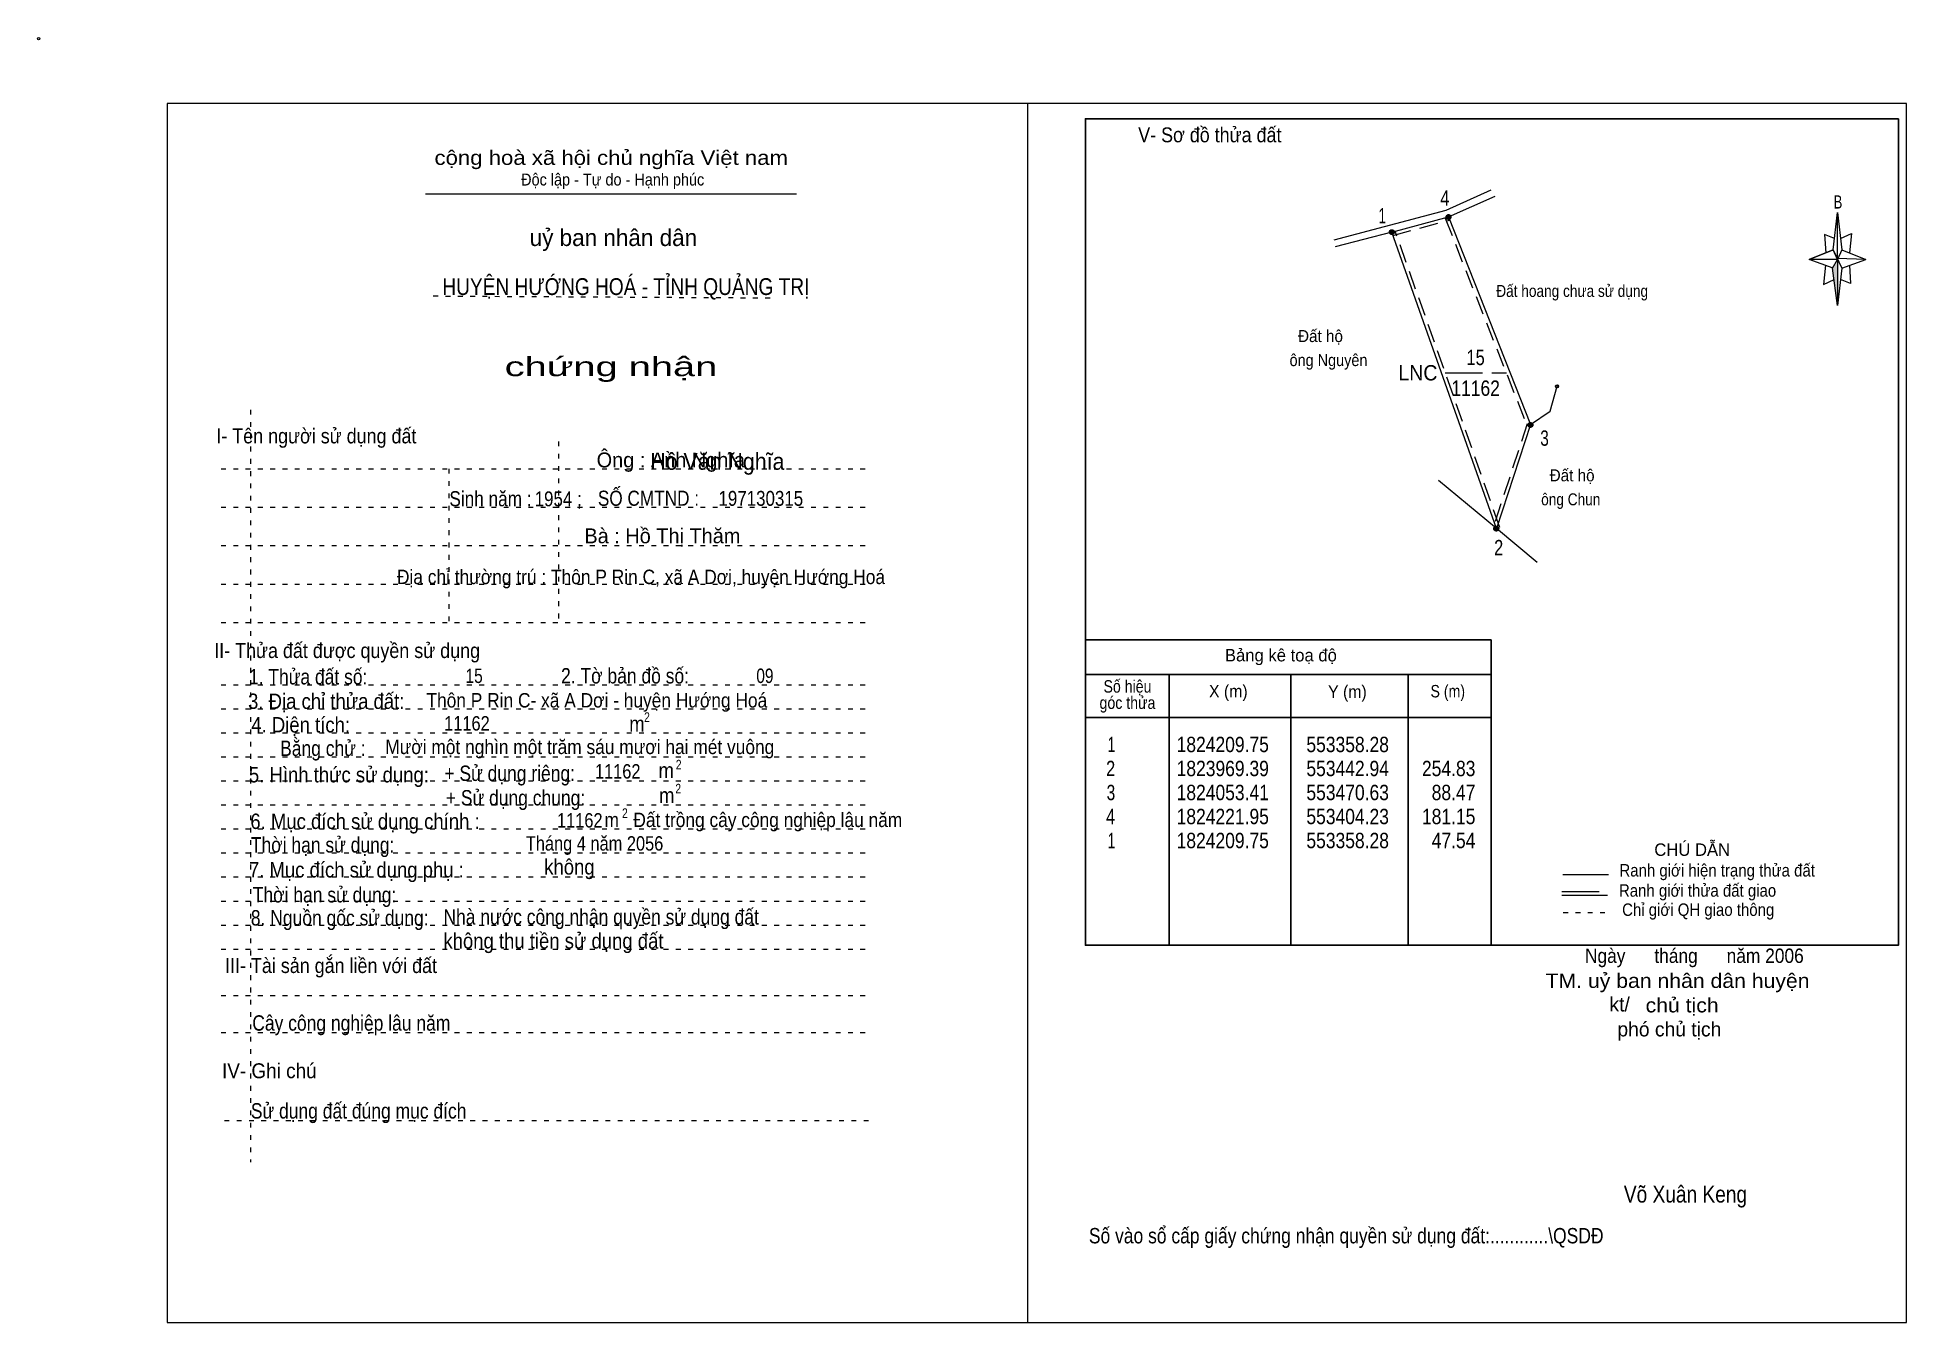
# Model space of a CAD drawing. Header units: centimetres. Extents: x -1.6 to 37.4, y -1.3 to 25.5.
import ezdxf
from ezdxf.enums import TextEntityAlignment as Align

# ---------------------------------------------------------------- set-up
doc = ezdxf.new("R2010")
doc.units = ezdxf.units.CM
doc.header["$LTSCALE"] = 0.13
doc.header["$PDMODE"] = 32
doc.header["$PDSIZE"] = 0.065
for name, pattern in [('DOTTED', [1.5, 0.3, -1.2]), ('LONG_DASHED', [7.5, 6, -1.5]), ('MEDIUM_DASHED', [4.5, 3, -1.5])]:
    doc.linetypes.add(name, pattern=pattern)
for name, color, linetype, lineweight in [('1', 7, 'DOTTED', 13), ('10', 7, 'Continuous', 13), ('2', 7, 'Continuous', 25), ('3', 7, 'Continuous', 13), ('30', 7, 'Continuous', 13), ('32', 7, 'LONG_DASHED', 13), ('33', 7, 'LONG_DASHED', 13), ('35', 7, 'Continuous', 13)]:
    doc.layers.add(name, color=color, linetype=linetype, lineweight=lineweight)
doc.layers.add('7', color=7, linetype='Continuous')

msp = doc.modelspace()

# ---------------------------------------------------------------- hatches: boundary and pattern name
at = {"layer": '30'}
msp.add_hatch(color=256, dxfattribs=at).paths.add_polyline_path([(35.91, 20.87), (35.91, 19.91), (35.81, 20.69)])
at = {"layer": '32'}
for points in [[(27.8606, 21.7541, 1), (27.7606, 21.7541, 1)], [(26.6799, 21.4406, 1), (26.5799, 21.4406, 1)], [(29.5667, 17.4234, 1), (29.4667, 17.4234, 1)], [(28.8552, 15.2645, 1), (28.7552, 15.2645, 1)]]:
    msp.add_hatch(color=256, dxfattribs=at).paths.add_polyline_path(points)

# ---------------------------------------------------------------- linework, layer by layer
at = {"layer": '1', "linetype": 'Continuous'}
msp.add_line((6.51, 22.24), (14.23, 22.24), dxfattribs=at)
at = {"layer": '1'}
for p, q in [((6.67, 20.11), (13.82, 20.07)), ((2.86, 17.74), (2.86, 2.07)), ((9.28, 17.08), (9.28, 13.31)), ((2.25, 16.51), (15.75, 16.51)), ((6.99, 16.51), (6.99, 13.31)), ((2.25, 15.71), (15.75, 15.71)), ((2.25, 14.91), (15.75, 14.91)), ((2.25, 14.11), (15.75, 14.11)), ((2.25, 13.31), (15.75, 13.31)), ((2.25, 12.01), (15.75, 12.01)), ((2.25, 11.51), (15.75, 11.51)), ((2.25, 11.01), (15.75, 11.01)), ((2.25, 10.51), (15.75, 10.51)), ((2.25, 10.01), (15.75, 10.01)), ((2.25, 9.51), (15.75, 9.51)), ((2.25, 9.01), (15.75, 9.01)), ((2.25, 8.51), (15.75, 8.51)), ((2.25, 8.01), (15.75, 8.01)), ((2.25, 7.51), (15.75, 7.51)), ((2.25, 7.01), (15.75, 7.01)), ((2.25, 6.51), (15.75, 6.51)), ((2.25, 5.54), (15.75, 5.54)), ((2.25, 4.77), (15.75, 4.77)), ((2.32, 2.94), (15.82, 2.94))]:
    msp.add_line(p, q, dxfattribs=at)
at = {"layer": '10'}
for p, q in [((27.81, 21.76), (28.78, 22.19)), ((26.63, 21.44), (25.45, 21.13))]:
    msp.add_line(p, q, dxfattribs=at)
at = {"layer": '10', "linetype": 'MEDIUM_DASHED'}
for p, q in [((26.65, 21.37), (27.83, 21.69)), ((28.88, 15.29), (26.7, 21.46)), ((27.74, 21.73), (29.45, 17.4)), ((29.45, 17.45), (28.74, 15.29))]:
    msp.add_line(p, q, dxfattribs=at)
at = {"layer": '10'}
for points in [[(25.43, 21.28), (27.76, 21.9), (28.7, 22.32)], [(29.52, 17.43), (29.93, 17.71), (30.07, 18.23)], [(29.66, 14.56), (28.81, 15.27), (27.6, 16.27)]]:
    msp.add_lwpolyline(points, dxfattribs=at)
msp.add_lwpolyline([(28.81, 15.27), (26.63, 21.44), (27.81, 21.76), (29.52, 17.43)], close=True, dxfattribs=at)
msp.add_circle((-1.55, 25.47), 0.025, dxfattribs=at)
msp.add_point((30.07, 18.23), dxfattribs=at)
at = {"layer": '2'}
for p, q in [((20.25, 12.95), (28.7, 12.95)), ((28.7, 6.59), (28.7, 12.95)), ((20.25, 12.23), (28.7, 12.23)), ((21.99, 6.59), (21.99, 12.23)), ((24.53, 10.89), (24.53, 12.23)), ((26.97, 12.23), (26.97, 6.59)), ((20.25, 11.33), (28.7, 11.33))]:
    msp.add_line(p, q, dxfattribs=at)
msp.add_lwpolyline([(37.18, 23.8), (20.25, 23.8), (20.25, 6.59), (37.18, 6.59)], close=True, dxfattribs=at)
msp.add_lwpolyline([(24.53, 6.59), (24.53, 10.39), (24.53, 10.89)], dxfattribs=at)
at = {"layer": '3'}
msp.add_line((19.04, 24.12), (19.04, -1.27), dxfattribs=at)
for points in [[(19.04, 24.12), (1.13, 24.12), (1.13, -1.27), (19.04, -1.27)], [(19.04, -1.27), (37.35, -1.27), (37.35, 24.12), (19.04, 24.12)]]:
    msp.add_lwpolyline(points, dxfattribs=at)
at = {"layer": '30'}
for p, q in [((35.82, 21.07), (35.91, 21.85)), ((36, 21.07), (36.5, 20.87)), ((35.82, 20.69), (35.32, 20.87)), ((36, 20.69), (35.91, 19.91)), ((36.16, 20.75), (36.18, 20.37)), ((36.18, 20.37), (35.97, 20.45))]:
    msp.add_line(p, q, dxfattribs=at)
for points in [[(35.91, 21.85), (36, 21.07), (35.91, 20.87)], [(35.91, 20.87), (35.32, 20.87), (35.82, 21.07), (36, 20.69), (36.5, 20.87), (35.91, 20.89)], [(35.91, 20.87), (35.91, 19.91), (35.81, 20.69)]]:
    msp.add_lwpolyline(points, close=True, dxfattribs=at)
for points in [[(35.97, 21.31), (36.2, 21.41), (36.16, 21.01)], [(35.91, 20.87), (35.82, 21.07), (35.32, 20.87)], [(35.85, 21.31), (35.64, 21.39), (35.67, 21.01)], [(35.66, 20.75), (35.62, 20.35), (35.84, 20.45)], [(35.91, 20.87), (36, 20.69), (36.5, 20.87)]]:
    msp.add_lwpolyline(points, dxfattribs=at)
at = {"layer": '32'}
for centre in [(27.8106, 21.7541), (26.6299, 21.4406), (29.5167, 17.4234), (28.8052, 15.2645)]:
    msp.add_circle(centre, 0.05, dxfattribs=at)
at = {"layer": '33'}
msp.add_line((27.74, 18.51), (29.02, 18.51), dxfattribs=at)
at = {"layer": '35'}
for p, q in [((30.19, 8.06), (31.14, 8.06)), ((30.17, 7.63), (31.12, 7.63))]:
    msp.add_line(p, q, dxfattribs=at)
at = {"layer": '35', "linetype": 'LONG_DASHED'}
msp.add_line((30.17, 7.71), (31.12, 7.71), dxfattribs=at)
at = {"layer": '35', "linetype": 'DOTTED'}
msp.add_line((30.2, 7.27), (31.19, 7.27), dxfattribs=at)

# ---------------------------------------------------------------- texts
at = {"layer": '1'}
for s, height, width, p in [('V- Sơ đồ thửa đất', 0.31, 0.9, (22.84, 23.31)), ('cộng hoà xã hội chủ nghĩa Việt nam', 0.3, 1.15, (10.375, 22.84)), ('Độc lập - Tự do - Hạnh phúc', 0.25, 0.9, (10.405, 22.41)), ('chứng nhận', 0.4, 1.55, (10.37, 18.44)), ('I- Tên người sử dụng đất', 0.31, 0.9, (4.235, 17.04)), ('II- Thửa đất được quyền sử dụng', 0.31, 0.9, (4.875, 12.57)), ('III- Tài sản gắn liền với đất', 0.31, 0.9, (4.54, 6.01)), ('IV- Ghi chú', 0.31, 0.95, (3.255, 3.82))]:
    msp.add_text(s, height=height, dxfattribs=dict(at, width=width)).set_placement(p, align=Align.CENTER)
msp.add_text('uỷ ban nhân dân', height=0.35, dxfattribs=at).set_placement((10.42, 21.15), align=Align.CENTER)
at = {"layer": '10'}
for s, height, width, p in [('Đất hoang chưa sử dụng ', 0.25, 0.85, (30.425, 20.09)), ('Sinh năm :', 0.3149, 0.85, (7.86, 15.73)), ('1954 ;', 0.31, 0.85, (9.27, 15.73)), ('SỐ CMTND :', 0.3149, 0.85, (11.15, 15.74)), ('Địa chỉ thường trú : Thôn P Rin C, xã A Dơi, huyện Hướng Hoá ', 0.3, 0.9, (11.045, 14.11)), ('15', 0.3, 0.8, (7.52, 12.05)), ('09', 0.3, 0.8, (13.575, 12.05)), ('Thôn P Rin C- xã A Dơi - huyện Hướng Hoá ', 0.3, 0.9, (10.125, 11.54)), ('11162', 0.3, 0.85, (7.37, 11.06)), ('Mười một nghìn một trăm sáu mươi hai mét vuông ', 0.3, 0.9, (9.77, 10.57)), ('11162', 0.3, 0.85, (10.51, 10.06)), ('11162', 0.3, 0.85, (9.72, 9.04)), ('m   Đất trồng cây công nghiệp lâu năm ', 0.3, 0.9, (13.385, 9.05)), ('Tháng 4 năm 2056 ', 0.3, 0.85, (10.075, 8.56)), ('Ngày      tháng      năm 2006', 0.3, 0.9, (32.93, 6.22)), ('TM. uỷ ban nhân dân huyện', 0.3, 1.1, (32.58, 5.7)), ('chủ tịch', 0.3, 1.1, (32.675, 5.19)), ('Võ Xuân Keng ', 0.35, 0.85, (32.8, 1.23))]:
    msp.add_text(s, height=height, dxfattribs=dict(at, width=width)).set_placement(p, align=Align.CENTER)
for s, width, p in [('  Đất hộ', 0.95, (24.5, 19.15)), ('ông Nguyên', 0.9, (24.5, 18.65)), ('  Đất hộ', 0.95, (29.74, 16.25)), ('ông Chun', 0.85, (29.74, 15.75))]:
    msp.add_text(s, height=0.25, dxfattribs=dict(at, width=width)).set_placement(p)
for s, height, p in [('Ông : Anh Nghĩa', 0.31, (11.615, 16.54)), ('Bà : Hồ Thị Thăm', 0.31, (11.44, 14.96)), ('kt/ ', 0.3, (31.43, 5.21)), ('phó chủ tịch ', 0.3, (32.465, 4.69))]:
    msp.add_text(s, height=height, dxfattribs=at).set_placement(p, align=Align.CENTER)
at = {"layer": '2'}
for s, height, width, p in [('HUYỆN HƯỚNG HOÁ - TỈNH QUẢNG TRỊ', 0.35, 0.85, (10.68, 20.13)), ('Số hiệu', 0.2591, 0.85, (21.125, 11.85)), ('3. Địa chỉ thửa đất:', 0.32, 0.9, (4.44, 11.51)), ('góc thửa', 0.2591, 0.85, (21.125, 11.51)), ('X (m)', 0.2591, 0.95, (23.225, 11.75)), ('Y (m)', 0.2591, 0.95, (25.705, 11.74)), ('S (m)', 0.2591, 0.85, (27.795, 11.75)), ('Số vào sổ cấp giấy chứng nhận quyền sử dụng đất:............\\QSDĐ', 0.32, 0.85, (25.68, 0.38))]:
    msp.add_text(s, height=height, dxfattribs=dict(at, width=width)).set_placement(p, align=Align.CENTER)
msp.add_text('Bảng kê toạ độ', height=0.2591, dxfattribs=at).set_placement((24.32, 12.5), align=Align.CENTER)
for s, height, width, p in [('1. Thửa đất số:', 0.32, 0.85, (2.83, 12.02)), ('2. Tờ bản đồ số:', 0.32, 0.85, (9.33, 12.04)), ('4. Diện tích:', 0.32, 0.9, (2.88, 11.02)), ('m', 0.32, 0.9, (10.75, 11.04)), ('2', 0.2, 0.8, (11.06, 11.24)), ('Bằng chử :', 0.32, 0.85, (3.48, 10.53)), ('5. Hình thức sử dụng:', 0.32, 0.9, (2.83, 9.98)), ('+ Sử dụng riêng:', 0.32, 0.85, (6.9, 10.01)), ('m', 0.32, 0.9, (11.36, 10.07)), ('2', 0.2, 0.8, (11.72, 10.25)), ('+ Sử dụng chung:', 0.32, 0.85, (6.93, 9.5)), ('m', 0.32, 0.9, (11.37, 9.55)), ('2', 0.2, 0.8, (11.71, 9.75)), ('6. Mục đích sử dụng chính : ', 0.32, 0.9, (2.86, 9.01)), ('2', 0.2, 0.8, (10.6, 9.24)), ('Thời hạn sử dụng: ', 0.32, 0.85, (2.87, 8.52)), ('7. Mục đích sử dụng phụ : ', 0.32, 0.9, (2.83, 8)), ('không', 0.32, 0.9, (8.98, 8.06)), ('Thời hạn sử dụng: ', 0.32, 0.85, (2.91, 7.48)), ('8. Nguồn gốc sử dụng: ', 0.32, 0.85, (2.87, 7)), ('Nhà nước công nhận quyền sử dụng đất  ', 0.32, 0.85, (6.88, 7.02)), ('không thu tiền sử dụng đất', 0.32, 0.9, (6.88, 6.52)), ('Cây công nghiệp lâu năm', 0.32, 0.85, (2.9, 4.81)), ('Sử dụng đất đúng mục đích', 0.32, 0.85, (2.87, 2.98))]:
    msp.add_text(s, height=height, dxfattribs=dict(at, width=width)).set_placement(p)
at = {"layer": '30', "width": 0.75}
msp.add_text('B', height=0.2756, dxfattribs=at).set_placement((35.92, 21.93), align=Align.CENTER)
at = {"layer": '30'}
for s, width, p in [('1', 0.65, (20.87, 10.61)), ('1824209.75', 0.85, (24.07, 10.61)), ('553358.28', 0.85, (26.57, 10.61)), ('553358.28', 0.85, (26.57, 10.61)), ('2', 0.8, (20.87, 10.11)), ('1823969.39', 0.85, (24.07, 10.11)), ('553442.94', 0.85, (26.57, 10.11)), ('254.83', 0.85, (28.37, 10.11)), ('3', 0.75, (20.87, 9.61)), ('1824053.41', 0.85, (24.07, 9.61)), ('553470.63', 0.85, (26.57, 9.61)), ('88.47', 0.85, (28.37, 9.61)), ('4', 0.8, (20.87, 9.11)), ('1824221.95', 0.85, (24.07, 9.11)), ('553404.23', 0.85, (26.57, 9.11)), ('181.15', 0.85, (28.37, 9.11)), ('1', 0.65, (20.87, 8.61)), ('1824209.75', 0.85, (24.07, 8.61)), ('553358.28', 0.85, (26.57, 8.61)), ('47.54', 0.85, (28.37, 8.61))]:
    msp.add_text(s, height=0.32, dxfattribs=dict(at, width=width)).set_placement(p, align=Align.RIGHT)
at = {"layer": '32'}
for s, width, p in [('4', 0.8, (27.735, 21.99)), ('1', 0.65, (26.43, 21.62)), ('3', 0.75, (29.81, 16.99)), ('2', 0.8, (28.855, 14.71))]:
    msp.add_text(s, height=0.32, dxfattribs=dict(at, width=width)).set_placement(p, align=Align.CENTER)
at = {"layer": '33'}
for s, width, p in [('15', 0.8, (28.375, 18.67)), ('11162', 0.85, (28.375, 18.03))]:
    msp.add_text(s, height=0.32, dxfattribs=dict(at, width=width)).set_placement(p, align=Align.CENTER)
at = {"layer": '33', "width": 0.95}
msp.add_text('LNC', height=0.32, dxfattribs=at).set_placement((27.58, 18.35), align=Align.RIGHT)
at = {"layer": '35'}
msp.add_text('CHÚ DẪN', height=0.2591, dxfattribs=at).set_placement((32.885, 8.45), align=Align.CENTER)
at = {"layer": '35', "width": 0.9}
for s, p in [('Ranh giới hiện trạng thửa đất', (33.405, 8.02)), ('Ranh giới thửa đất giao ', (33.04, 7.6)), ('Chỉ giới QH giao thông', (33.01, 7.2))]:
    msp.add_text(s, height=0.2591, dxfattribs=at).set_placement(p, align=Align.CENTER)
at = {"layer": '7'}
for s, height, width, p in [('Hồ Văn Nghĩa', 0.35, 0.95, (12.585, 16.49)), ('197130315', 0.31, 0.85, (13.49, 15.74))]:
    msp.add_text(s, height=height, dxfattribs=dict(at, width=width)).set_placement(p, align=Align.CENTER)

doc.saveas('drawing.dxf')
